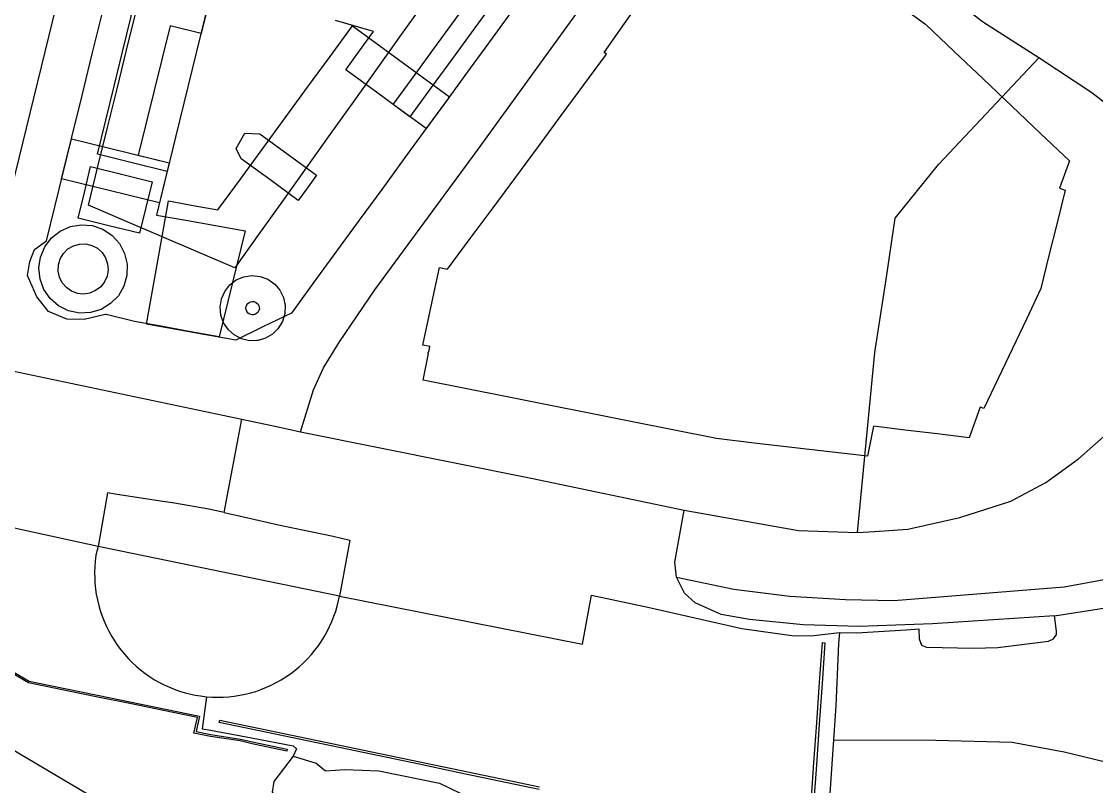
# Model space of a CAD drawing. Header units: metres. Extents: x 2534007 to 2539113, y 1151834 to 1154458.
# Drawn here: x 2538377.9 to 2538502.9, y 1152257.1 to 1152346 of the extents above; entities that cross this region are included whole.
import ezdxf

# ---------------------------------------------------------------- set-up
doc = ezdxf.new("R2010")
doc.units = ezdxf.units.M
doc.layers.add('Buildings', color=7, linetype='Continuous')
doc.layers.add('Roads', color=7, linetype='Continuous')

msp = doc.modelspace()

# ---------------------------------------------------------------- linework, layer by layer
at = {"layer": 'Buildings'}
for points in [[(2538440.275, 1152354.629), (2538437.713, 1152351.123), (2538435.15, 1152347.616), (2538432.588, 1152344.11), (2538430.026, 1152340.604), (2538427.463, 1152337.097), (2538424.901, 1152333.591), (2538421.07, 1152336.391), (2538423.632, 1152339.897), (2538426.195, 1152343.404), (2538428.757, 1152346.91), (2538431.319, 1152350.416), (2538433.882, 1152353.923), (2538436.444, 1152357.429), (2538440.275, 1152354.629)], [(2538399.656, 1152348.42), (2538398.682, 1152344.461), (2538397.708, 1152340.502), (2538396.735, 1152336.542), (2538395.761, 1152332.583), (2538394.787, 1152328.624), (2538390.732, 1152329.622), (2538386.676, 1152330.619), (2538387.65, 1152334.578), (2538388.624, 1152338.537), (2538389.598, 1152342.497), (2538390.572, 1152346.456), (2538391.546, 1152350.415), (2538395.601, 1152349.418), (2538399.656, 1152348.42)], [(2538427.613, 1152337.301), (2538424.988, 1152333.709), (2538422.362, 1152330.117), (2538419.737, 1152326.525), (2538417.112, 1152322.932), (2538414.487, 1152319.34), (2538411.861, 1152315.748), (2538409.236, 1152312.156), (2538406.003, 1152310.59), (2538402.769, 1152309.023), (2538399.308, 1152309.64), (2538395.846, 1152310.258), (2538392.385, 1152310.875), (2538393.236, 1152315.643), (2538394.088, 1152320.411), (2538394.939, 1152325.179), (2538397.821, 1152324.665), (2538400.703, 1152324.15), (2538403.309, 1152327.716), (2538405.915, 1152331.281), (2538408.521, 1152334.847), (2538411.126, 1152338.413), (2538413.732, 1152341.978), (2538416.338, 1152345.544), (2538420.096, 1152342.796), (2538423.855, 1152340.049), (2538427.613, 1152337.301)], [(2538410.99, 1152326.561), (2538410.03, 1152325.25), (2538406.722, 1152327.668), (2538403.413, 1152330.086), (2538402.829, 1152331.296), (2538403.824, 1152333.081), (2538405.565, 1152332.99), (2538408.864, 1152330.579), (2538412.163, 1152328.169), (2538410.99, 1152326.561)], [(2538403.868, 1152321.706), (2538402.859, 1152317.601), (2538401.849, 1152313.497), (2538400.84, 1152309.392), (2538397.559, 1152309.989), (2538394.277, 1152310.587), (2538390.996, 1152311.184), (2538387.707, 1152311.985), (2538387.566, 1152311.975), (2538385.132, 1152311.425), (2538383.14, 1152311.442), (2538381.002, 1152312.327), (2538379.64, 1152314.038), (2538378.551, 1152316.53), (2538378.808, 1152318.134), (2538379.356, 1152319.549), (2538380.751, 1152320.557), (2538381.722, 1152324.504), (2538382.693, 1152328.452), (2538383.664, 1152332.399), (2538387.452, 1152331.467), (2538391.24, 1152330.536), (2538395.028, 1152329.604), (2538394.283, 1152326.577), (2538393.538, 1152323.549), (2538396.981, 1152322.935), (2538400.425, 1152322.32), (2538403.868, 1152321.706)], [(2538393.061, 1152327.407), (2538392.326, 1152324.417), (2538391.59, 1152321.426), (2538388.008, 1152322.307), (2538384.426, 1152323.189), (2538385.162, 1152326.179), (2538385.897, 1152329.169), (2538389.479, 1152328.288), (2538393.061, 1152327.407)], [(2538385.877, 1152312.208), (2538384.587, 1152312.153), (2538383.326, 1152312.422), (2538382.17, 1152312.996), (2538381.194, 1152313.84), (2538380.458, 1152314.899), (2538380.009, 1152316.109), (2538379.874, 1152317.392), (2538380.063, 1152318.668), (2538380.562, 1152319.858), (2538381.344, 1152320.885), (2538382.355, 1152321.687), (2538383.534, 1152322.212), (2538384.806, 1152322.426), (2538386.091, 1152322.317), (2538387.31, 1152321.893), (2538388.385, 1152321.179), (2538389.247, 1152320.22), (2538389.846, 1152319.076), (2538390.139, 1152317.821), (2538390.111, 1152316.53), (2538389.764, 1152315.286), (2538389.119, 1152314.17), (2538388.216, 1152313.249), (2538387.113, 1152312.58), (2538385.877, 1152312.208)], [(2538385.805, 1152314.474), (2538385.083, 1152314.368), (2538384.355, 1152314.445), (2538383.669, 1152314.698), (2538383.07, 1152315.115), (2538382.591, 1152315.669), (2538382.266, 1152316.324), (2538382.113, 1152317.038), (2538382.145, 1152317.769), (2538382.355, 1152318.469), (2538382.734, 1152319.093), (2538383.256, 1152319.605), (2538383.889, 1152319.971), (2538384.593, 1152320.168), (2538385.324, 1152320.184), (2538386.036, 1152320.017), (2538386.684, 1152319.679), (2538387.227, 1152319.19), (2538387.632, 1152318.581), (2538387.872, 1152317.89), (2538387.934, 1152317.162), (2538387.812, 1152316.441), (2538387.515, 1152315.774), (2538387.061, 1152315.2), (2538386.479, 1152314.757), (2538385.805, 1152314.474)], [(2538405.235, 1152308.961), (2538404.351, 1152308.945), (2538403.425, 1152309.16), (2538402.584, 1152309.606), (2538401.918, 1152310.194), (2538401.343, 1152311.029), (2538401.029, 1152311.923), (2538400.946, 1152312.868), (2538401.104, 1152313.81), (2538401.494, 1152314.676), (2538402.081, 1152315.42), (2538402.836, 1152316.004), (2538403.708, 1152316.374), (2538404.651, 1152316.515), (2538405.596, 1152316.419), (2538406.49, 1152316.089), (2538407.311, 1152315.503), (2538407.888, 1152314.829), (2538408.32, 1152313.976), (2538408.52, 1152313.05), (2538408.483, 1152312.096), (2538408.211, 1152311.188), (2538407.675, 1152310.328), (2538407.038, 1152309.71), (2538406.218, 1152309.226), (2538405.363, 1152308.981), (2538405.235, 1152308.961)], [(2538404.83, 1152311.949), (2538404.696, 1152311.944), (2538404.505, 1152311.979), (2538404.329, 1152312.066), (2538404.223, 1152312.145), (2538404.056, 1152312.348), (2538403.986, 1152312.523), (2538403.96, 1152312.716), (2538403.983, 1152312.91), (2538404.054, 1152313.093), (2538404.168, 1152313.25), (2538404.32, 1152313.371), (2538404.5, 1152313.463), (2538404.684, 1152313.499), (2538404.879, 1152313.488), (2538405.065, 1152313.429), (2538405.228, 1152313.318), (2538405.363, 1152313.179), (2538405.463, 1152313.009), (2538405.51, 1152312.825), (2538405.513, 1152312.629), (2538405.465, 1152312.44), (2538405.331, 1152312.224), (2538405.236, 1152312.13), (2538405.071, 1152312.018), (2538404.83, 1152311.949)]]:
    msp.add_lwpolyline(points, close=True, dxfattribs=at)
for points in [[(2538399.904, 1152349.429), (2538398.728, 1152344.648), (2538395.138, 1152345.53), (2538394.213, 1152341.769), (2538393.288, 1152338.009), (2538392.362, 1152334.248), (2538391.437, 1152330.487), (2538395.028, 1152329.604), (2538393.89, 1152324.976), (2538390.102, 1152325.907), (2538386.313, 1152326.839), (2538382.525, 1152327.77), (2538383.713, 1152332.601), (2538384.902, 1152337.433), (2538386.09, 1152342.264), (2538387.279, 1152347.096)], [(2538478.994, 1152348.644), (2538482.968, 1152345.733), (2538486.318, 1152342.555), (2538489.668, 1152339.377), (2538493.018, 1152336.199), (2538496.368, 1152333.021), (2538499.718, 1152329.843), (2538498.574, 1152326.689), (2538499.203, 1152326.44), (2538499.203, 1152326.44), (2538498.27, 1152322.633), (2538497.337, 1152318.826), (2538496.404, 1152315.019), (2538494.745, 1152311.525), (2538493.086, 1152308.031), (2538491.427, 1152304.537), (2538489.768, 1152301.043), (2538489.34, 1152301.23), (2538488.048, 1152297.665), (2538484.338, 1152298.108), (2538480.629, 1152298.552), (2538476.919, 1152298.995), (2538476.223, 1152295.503), (2538471.833, 1152296.017), (2538467.442, 1152296.531), (2538463.052, 1152297.046), (2538458.661, 1152297.56), (2538453.791, 1152298.531), (2538448.922, 1152299.501), (2538444.052, 1152300.472), (2538439.182, 1152301.442), (2538434.312, 1152302.413), (2538429.443, 1152303.383), (2538424.573, 1152304.354), (2538425.191, 1152307.456), (2538425.091, 1152307.476), (2538425.253, 1152307.768), (2538425.351, 1152308.263), (2538424.524, 1152308.439), (2538425.488, 1152312.952), (2538426.451, 1152317.465), (2538427.401, 1152317.263), (2538430.044, 1152320.83), (2538432.686, 1152324.397), (2538435.329, 1152327.964), (2538437.972, 1152331.53), (2538440.615, 1152335.097), (2538443.257, 1152338.664), (2538445.9, 1152342.231), (2538445.608, 1152342.436), (2538447.967, 1152345.809), (2538450.326, 1152349.183)], [(2538424.776, 1152348.417), (2538422.011, 1152344.542), (2538419.246, 1152340.666), (2538416.481, 1152336.79), (2538413.716, 1152332.915), (2538410.951, 1152329.039), (2538408.186, 1152325.163), (2538405.421, 1152321.288), (2538402.656, 1152317.412), (2538398.4, 1152319.229), (2538394.144, 1152321.045), (2538389.888, 1152322.862), (2538385.632, 1152324.678), (2538386.742, 1152329.19), (2538387.852, 1152333.703), (2538388.962, 1152338.215), (2538390.072, 1152342.727), (2538391.182, 1152347.24)], [(2538432.948, 1152348.54), (2538430.467, 1152345.146), (2538427.986, 1152341.752), (2538425.506, 1152338.357), (2538423.025, 1152334.963), (2538419.289, 1152337.693), (2538415.553, 1152340.424), (2538417.178, 1152342.648), (2538418.803, 1152344.871), (2538414.381, 1152346.168)], [(2538469.674, 1152255.23), (2538470.005, 1152259.887), (2538470.336, 1152264.545), (2538470.667, 1152269.202), (2538470.998, 1152273.86), (2538471.29, 1152273.839), (2538471.29, 1152273.839), (2538470.954, 1152269.115), (2538470.619, 1152264.39), (2538470.283, 1152259.666), (2538469.948, 1152254.941)], [(2538374.856, 1152271.603), (2538378.75, 1152269.376), (2538382.713, 1152268.565), (2538386.675, 1152267.753), (2538390.638, 1152266.942), (2538394.6, 1152266.13), (2538398.563, 1152265.319), (2538398.158, 1152263.505), (2538399.864, 1152263.156), (2538403.305, 1152262.631), (2538404.859, 1152262.27), (2538408.759, 1152261.454), (2538408.759, 1152261.454), (2538408.716, 1152261.248), (2538404.814, 1152262.065), (2538403.265, 1152262.425), (2538399.827, 1152262.949), (2538397.906, 1152263.342), (2538398.312, 1152265.156), (2538394.385, 1152265.96), (2538390.457, 1152266.765), (2538386.53, 1152267.569), (2538382.602, 1152268.374), (2538378.675, 1152269.178), (2538374.778, 1152271.407)], [(2538438.05, 1152256.788), (2538433.4, 1152257.761), (2538428.751, 1152258.733), (2538424.101, 1152259.706), (2538419.451, 1152260.678), (2538414.801, 1152261.651), (2538410.152, 1152262.623), (2538405.502, 1152263.596), (2538400.852, 1152264.568), (2538400.912, 1152264.855), (2538405.562, 1152263.883), (2538410.212, 1152262.91), (2538414.861, 1152261.938), (2538419.511, 1152260.965), (2538424.161, 1152259.993), (2538428.811, 1152259.02), (2538433.46, 1152258.048), (2538438.11, 1152257.075)]]:
    msp.add_lwpolyline(points, dxfattribs=at)
at = {"layer": 'Roads'}
for points in [[(2538371.776, 1152306.48), (2538373.26, 1152312.574), (2538386.184, 1152365.358), (2538393.974, 1152397.661)], [(2538496.149, 1152341.81), (2538489.715, 1152345.91), (2538481.936, 1152351.838), (2538477.306, 1152357.208), (2538473.416, 1152362.764), (2538471.009, 1152368.876), (2538469.898, 1152373.876)], [(2538410.285, 1152298.35), (2538411.819, 1152303.234), (2538412.985, 1152305.773), (2538414.838, 1152308.791), (2538418.935, 1152314.873), (2538430.874, 1152331.103), (2538447.503, 1152354.065), (2538460.266, 1152372.025)], [(2538484.49, 1152329.413), (2538496.149, 1152341.81)], [(2538509.163, 1152331.094), (2538505.829, 1152334.983), (2538502.309, 1152337.761), (2538496.149, 1152341.81)], [(2538477.081, 1152307.585), (2538478.404, 1152316.052), (2538479.463, 1152323.196), (2538484.49, 1152329.413)], [(2538475.053, 1152286.651), (2538477.081, 1152307.585)], [(2538371.776, 1152306.48), (2538403.493, 1152299.808)], [(2538386.789, 1152285.035), (2538358.33, 1152291.229), (2538341.77, 1152294.779), (2538339.666, 1152295.503), (2538335.559, 1152298.096), (2538332.784, 1152300.329), (2538328.37, 1152302.504), (2538325.034, 1152304.214), (2538322.388, 1152299.52), (2538319.468, 1152294.603)], [(2538401.414, 1152288.979), (2538403.493, 1152299.808)], [(2538403.493, 1152299.808), (2538408.039, 1152298.851), (2538410.285, 1152298.35)], [(2538410.285, 1152298.35), (2538437.124, 1152292.981), (2538454.911, 1152289.235)], [(2538475.053, 1152286.651), (2538477.036, 1152286.785), (2538480.926, 1152287.049), (2538486.959, 1152288.398), (2538492.913, 1152290.303), (2538496.96, 1152292.446), (2538500.77, 1152295.224), (2538504.718, 1152298.683)], [(2538388.729, 1152291.099), (2538387.858, 1152291.253), (2538386.789, 1152285.035)], [(2538399.643, 1152289.356), (2538395.645, 1152290.075), (2538394.006, 1152290.279), (2538388.729, 1152291.099)], [(2538401.414, 1152288.979), (2538399.643, 1152289.356)], [(2538454.016, 1152281.461), (2538453.835, 1152283.186), (2538454.911, 1152289.235)], [(2538454.911, 1152289.235), (2538468.226, 1152286.89), (2538475.053, 1152286.651)], [(2538401.414, 1152288.979), (2538403.674, 1152288.455)], [(2538403.674, 1152288.455), (2538407.729, 1152287.555), (2538409.42, 1152287.194), (2538414.086, 1152286.216)], [(2538497.993, 1152276.968), (2538507.636, 1152278.492), (2538518.097, 1152280.376), (2538520.027, 1152281.142), (2538522.612, 1152283.228), (2538523.659, 1152284.444), (2538524.119, 1152285.8), (2538524.274, 1152288.263)], [(2538499.084, 1152280.325), (2538505.669, 1152281.521), (2538515.798, 1152283.363), (2538518.359, 1152284.234), (2538519.814, 1152285.226), (2538521.015, 1152288.496)], [(2538414.086, 1152286.216), (2538416.034, 1152285.753), (2538414.83, 1152279.24)], [(2538386.789, 1152285.035), (2538386.515, 1152284.003), (2538386.428, 1152283.308), (2538386.38, 1152282.71), (2538386.355, 1152282.01), (2538386.363, 1152281.36), (2538386.396, 1152280.761), (2538386.468, 1152280.065), (2538386.554, 1152279.471), (2538386.678, 1152278.833), (2538386.841, 1152278.153), (2538387.008, 1152277.576), (2538387.233, 1152276.914), (2538387.451, 1152276.355), (2538387.735, 1152275.715), (2538388.004, 1152275.179), (2538388.344, 1152274.568), (2538388.66, 1152274.056), (2538389.025, 1152273.519), (2538389.415, 1152272.999), (2538389.828, 1152272.496), (2538390.296, 1152271.978), (2538390.719, 1152271.551), (2538391.195, 1152271.109), (2538391.691, 1152270.69), (2538392.206, 1152270.293), (2538392.739, 1152269.92), (2538393.33, 1152269.545), (2538393.895, 1152269.224), (2538394.429, 1152268.95), (2538395.065, 1152268.659), (2538395.621, 1152268.435), (2538396.235, 1152268.219), (2538396.905, 1152268.016), (2538397.558, 1152267.853), (2538398.048, 1152267.751), (2538398.665, 1152267.649), (2538399.36, 1152267.566)], [(2538414.83, 1152279.24), (2538386.789, 1152285.035)], [(2538497.993, 1152276.968), (2538483.775, 1152276.042), (2538475.253, 1152275.741), (2538468.747, 1152275.904), (2538462.528, 1152276.532), (2538459.222, 1152277.136), (2538456.203, 1152278.482), (2538454.936, 1152279.596), (2538454.016, 1152281.461)], [(2538454.016, 1152281.461), (2538460.703, 1152280.06), (2538467.195, 1152279.243), (2538473.66, 1152278.874), (2538479.301, 1152278.759)], [(2538399.36, 1152267.566), (2538400.009, 1152267.52), (2538400.659, 1152267.503), (2538401.309, 1152267.515), (2538401.958, 1152267.556), (2538402.603, 1152267.628), (2538403.245, 1152267.728), (2538403.883, 1152267.856), (2538404.513, 1152268.015), (2538405.088, 1152268.185), (2538405.703, 1152268.398), (2538406.353, 1152268.656), (2538406.899, 1152268.904), (2538407.479, 1152269.198), (2538408.045, 1152269.516), (2538408.596, 1152269.861), (2538409.131, 1152270.23), (2538409.688, 1152270.655), (2538410.149, 1152271.039), (2538410.664, 1152271.513), (2538411.088, 1152271.938), (2538411.559, 1152272.455), (2538411.974, 1152272.955), (2538412.336, 1152273.434), (2538412.733, 1152274.01), (2538413.05, 1152274.519), (2538413.37, 1152275.085), (2538413.685, 1152275.71), (2538413.95, 1152276.304), (2538414.188, 1152276.909), (2538414.399, 1152277.524), (2538414.568, 1152278.099), (2538414.724, 1152278.73), (2538414.83, 1152279.24)], [(2538414.83, 1152279.24), (2538443.091, 1152273.664), (2538444.148, 1152279.35), (2538450.691, 1152277.954), (2538461.623, 1152275.474), (2538467.686, 1152274.646), (2538469.934, 1152274.665), (2538473.013, 1152275.043)], [(2538479.301, 1152278.759), (2538499.084, 1152280.325)], [(2538497.268, 1152274.038), (2538497.857, 1152274.282), (2538498.217, 1152274.803), (2538498.196, 1152275.133), (2538498.15, 1152275.789), (2538497.993, 1152276.968)], [(2538473.013, 1152275.043), (2538474.958, 1152274.995), (2538480.743, 1152275.356), (2538482.189, 1152275.46), (2538482.243, 1152274.308), (2538482.495, 1152273.556), (2538483.094, 1152273.306), (2538488.531, 1152273.216), (2538491.375, 1152273.271), (2538497.268, 1152274.038)], [(2538353.9, 1152274.926), (2538360.47, 1152271.066), (2538420.82, 1152235.405)], [(2538472.918, 1152273.739), (2538473.013, 1152275.043)], [(2538472.593, 1152266.523), (2538472.918, 1152273.739)], [(2538399.36, 1152267.566), (2538398.868, 1152263.833), (2538399.838, 1152263.678)], [(2538472.315, 1152262.553), (2538472.593, 1152266.523)], [(2538399.838, 1152263.678), (2538403.36, 1152263.005), (2538404.585, 1152262.799), (2538409.435, 1152261.868)], [(2538409.435, 1152261.868), (2538409.845, 1152261.505), (2538409.439, 1152260.673)], [(2538469.77, 1152245.887), (2538470.529, 1152247.52), (2538471.64, 1152252.918), (2538472.315, 1152262.553)], [(2538472.315, 1152262.553), (2538484.181, 1152262.521), (2538493.071, 1152262.284), (2538499.104, 1152261.173), (2538506.326, 1152259.426), (2538508.073, 1152258.315)], [(2538409.439, 1152260.673), (2538407.201, 1152257.705), (2538407.001, 1152256.456), (2538408.128, 1152254.898), (2538410.841, 1152251.833), (2538418.324, 1152246.951), (2538420.625, 1152246.714), (2538422.213, 1152246.316), (2538423.563, 1152245.046), (2538427.451, 1152241.713), (2538433.881, 1152238.22), (2538435.31, 1152237.983), (2538439.279, 1152238.22), (2538441.184, 1152236.554), (2538444.755, 1152232.903), (2538447.771, 1152230.6), (2538451.114, 1152228.218), (2538456.359, 1152225.22)], [(2538409.439, 1152260.673), (2538412.108, 1152259.835), (2538413.219, 1152258.962), (2538415.442, 1152259.121), (2538419.411, 1152258.962), (2538426.475, 1152257.533), (2538428.856, 1152256.342), (2538431.396, 1152255.231), (2538434.889, 1152253.247), (2538437.111, 1152252.929), (2538440.127, 1152252.85), (2538444.493, 1152252.85), (2538449.176, 1152252.85), (2538452.351, 1152252.215), (2538459.971, 1152249.913), (2538466.401, 1152247.294), (2538469.77, 1152245.887)]]:
    msp.add_lwpolyline(points, dxfattribs=at)

doc.saveas('drawing.dxf')
